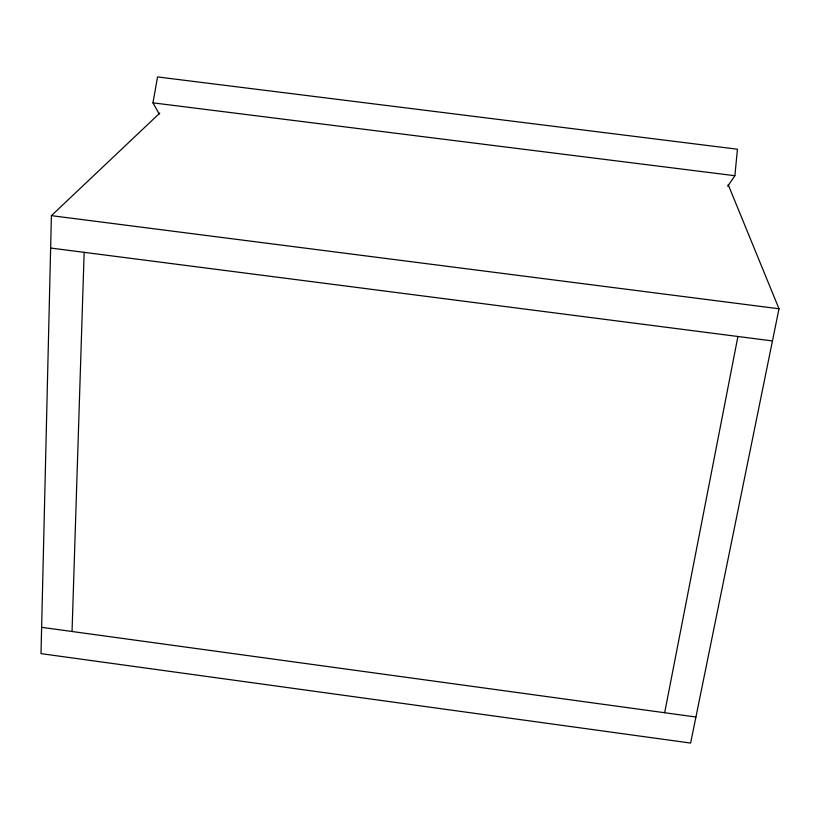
<?xml version="1.0" encoding="UTF-8"?>
<svg xmlns="http://www.w3.org/2000/svg" width="820" height="820" viewBox="0 0 820 820"><rect width="100%" height="100%" fill="white"/><g stroke="black" fill="none" stroke-linecap="round" stroke-linejoin="round"><path stroke-width="1.23" d="M159.808 113.078L51.404 215.65L41 653.632L690.624 743.063L779 308.771L728.18 184.643M72.047 631.502L84.152 252.345M727.678 186.253L734.884 175.716L737.436 149.22L157.542 76.936L152.971 102.849L159.213 114.031M664.661 712.734L737.918 336.487M152.971 102.849L734.884 175.716M51.404 215.65L779 308.771M50.635 248.029L772.45 340.935M41.625 627.331L695.924 717.018"/></g></svg>
